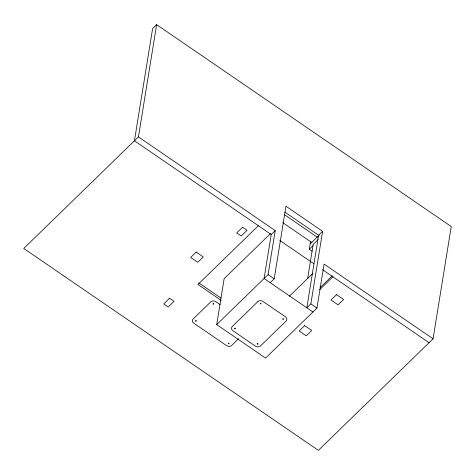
<?xml version="1.0" encoding="UTF-8"?>
<svg xmlns="http://www.w3.org/2000/svg" width="475" height="475" viewBox="0 0 475 475"><rect width="100%" height="100%" fill="white"/><g stroke="black" fill="none" stroke-linecap="round" stroke-linejoin="round"><path stroke-width="0.71" d="M138.445 136.889L156.631 24.635L451.25 226.545L433.069 338.8L318.369 450.365L23.75 248.455L138.445 136.889L275.227 230.624L268.102 274.615L216.719 324.597L265.567 358.073L316.95 308.091L324.075 264.106L433.069 338.8M216.719 324.597L224.158 278.653L270.483 233.593M275.227 230.624L271.219 234.525L264.094 278.516L312.942 311.992M270.198 282.702L274.206 278.801L285.962 206.215L322.602 231.325L310.846 303.905L306.832 307.806L318.588 235.226L322.602 231.325M312.194 251.269L309.296 249.286L310.508 241.817M307.634 278.629L313.168 244.459L318.179 239.584M156.631 24.635L152.618 28.536L134.437 140.79L271.219 234.525M258.358 225.714L197.956 284.472L221.178 300.39M310.169 243.912L319.176 235.149M309.296 249.286L313.007 245.682M238.622 338.699L231.711 345.426A3.687 2.933 9.2 0 1 226.563 345.634L193.782 323.172A3.687 2.933 9.2 0 1 193.141 318.992L210.686 301.928A3.687 2.933 9.2 0 1 215.84 301.714L220.085 304.629M289.328 296.257L313.013 273.214M319.99 287.743L332.179 275.892M319.675 289.697L332.922 276.812M285.006 212.212L318.588 235.226M284.501 214.688L317.478 237.28M282.655 222.561L311.962 242.648M279.763 240.386L313.957 263.821M322.501 269.675L429.056 342.701M268.102 274.615L274.206 278.801M310.846 303.905L316.95 308.091M198.882 282.94L220.887 298.015M195.54 320.851C196.228 322.483 197.018 319.764 195.54 320.851M213.085 303.786C213.774 305.413 214.563 302.7 213.085 303.786M228.321 343.312C229.009 344.945 229.799 342.232 228.321 343.312M234.662 328.379C235.351 330.012 236.14 327.293 234.662 328.379M260.229 303.513C260.918 305.14 261.707 302.427 260.229 303.513M257.159 343.799C257.848 345.426 258.637 342.713 257.159 343.799M282.726 318.927C283.415 320.56 284.204 317.84 282.726 318.927M196.187 252.094L190.671 257.456L197.743 262.301L203.258 256.939L196.187 252.094M169.545 298.252L163.697 303.947L168.192 307.028L174.046 301.334L169.545 298.252M242.577 227.216L236.722 232.91L241.223 235.998L247.077 230.304L242.577 227.216M257.83 301.655L232.269 326.521A3.687 2.933 9.2 0 0 232.904 330.701L255.402 346.115A3.687 2.933 9.2 0 0 260.549 345.907L286.116 321.035A3.687 2.933 9.2 0 0 285.475 316.861L262.984 301.441A3.687 2.933 9.2 0 0 257.83 301.655M304.671 325.607L299.155 330.974L306.227 335.819L311.742 330.452L304.671 325.607M336.502 294.642L330.986 300.01L338.058 304.855L343.573 299.488L336.502 294.642"/></g></svg>
